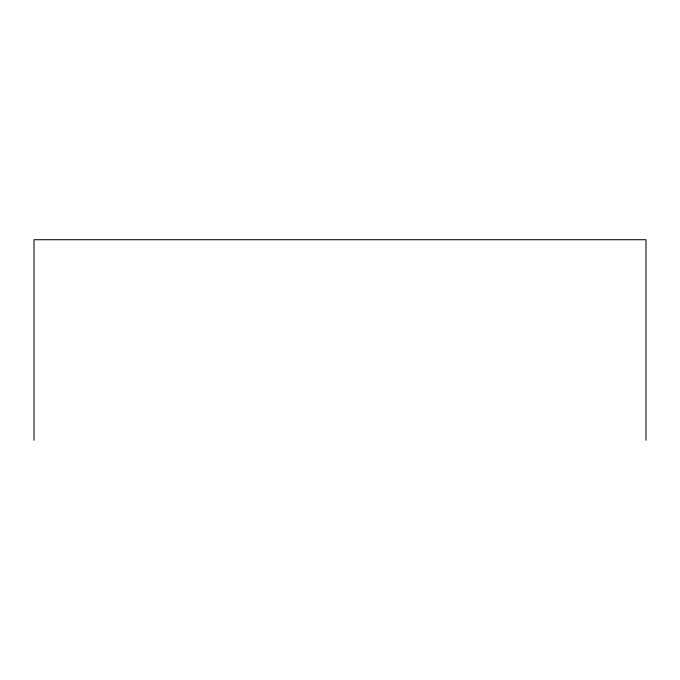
<?xml version="1.0" encoding="UTF-8"?>
<svg xmlns="http://www.w3.org/2000/svg" width="680" height="680" viewBox="0 0 680 680"><rect width="100%" height="100%" fill="white"/><g stroke="black" fill="none" stroke-linecap="round" stroke-linejoin="round"><path stroke-width="1.02" d="M646 440.283L646 239.717L34 239.717L34 440.283"/></g></svg>
